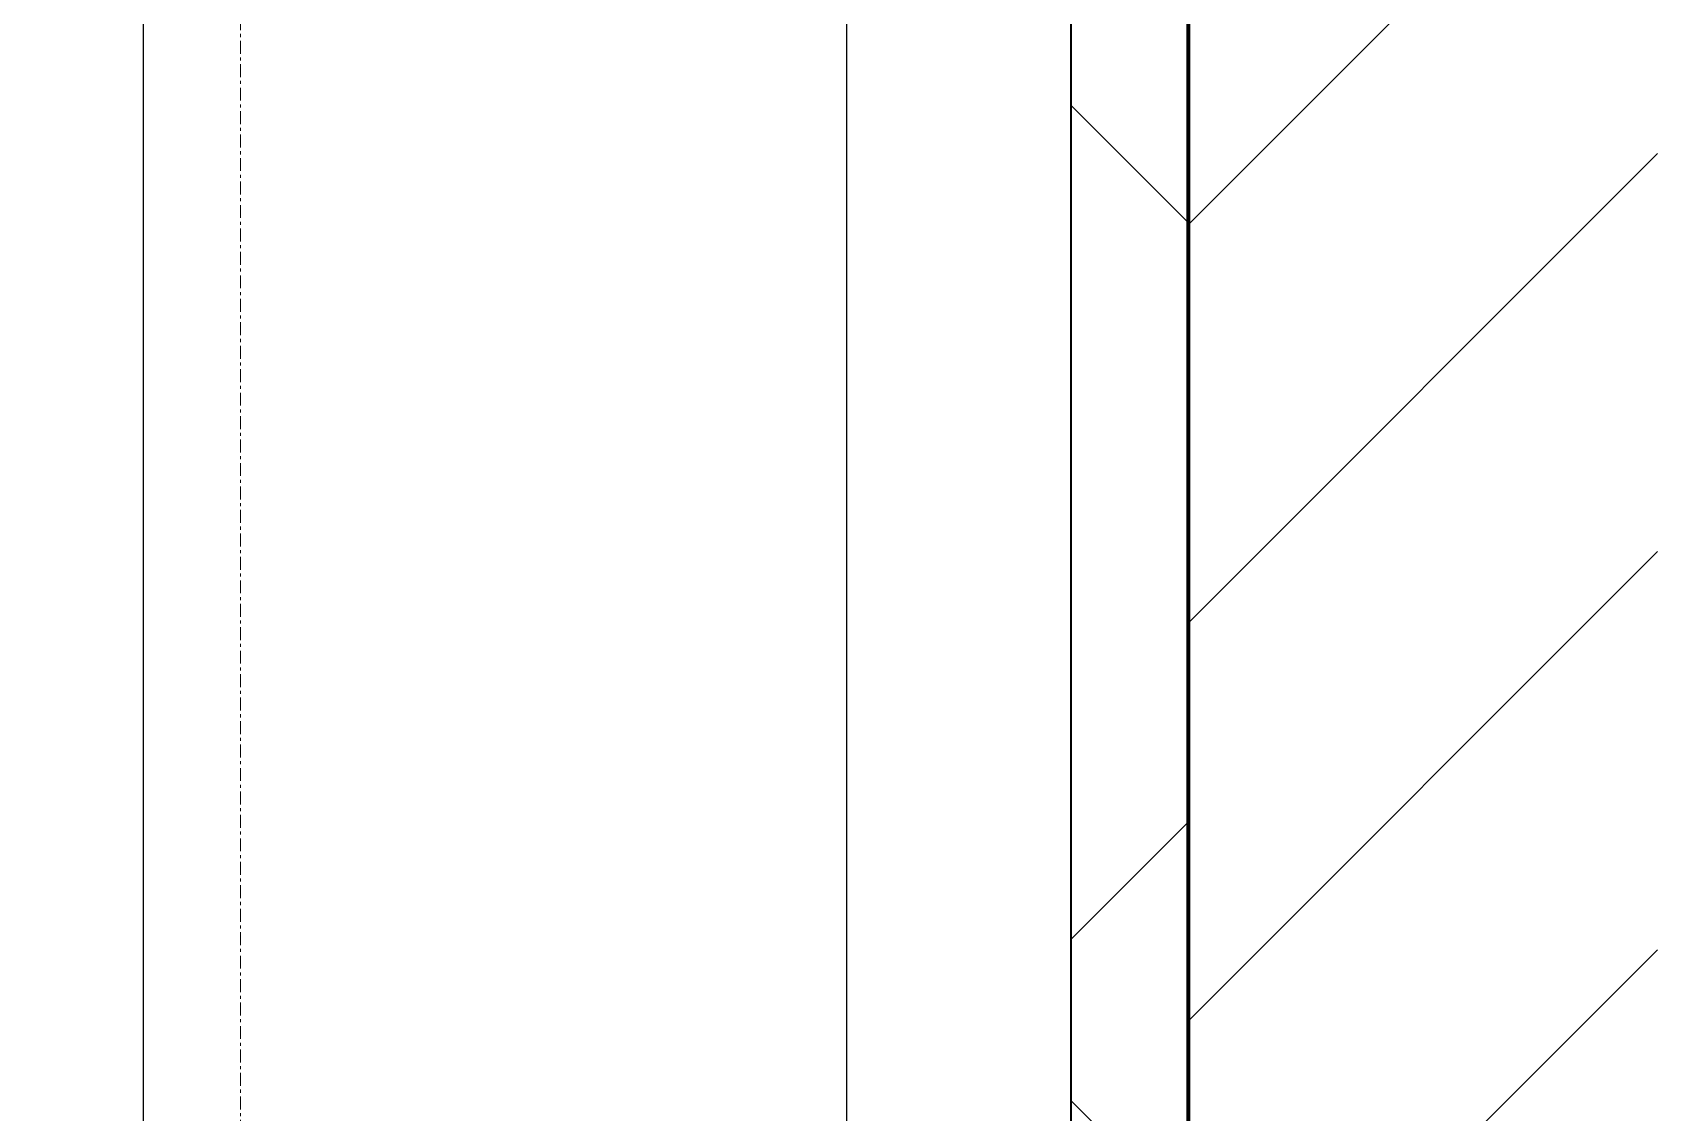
# Model space of a CAD drawing. Header units: millimetres. Extents: x -726012 to -647389, y -20772 to 18805.
# Drawn here: x -699171 to -698478, y -39 to 421 of the extents above; entities that cross this region are included whole.
import ezdxf
from ezdxf.xclip import XClip

# ---------------------------------------------------------------- set-up
doc = ezdxf.new("R2010")
doc.units = ezdxf.units.MM
doc.header["$XCLIPFRAME"] = 0
doc.linetypes.add('DPA_Grid _ Level 100', pattern=[10, 5.5, -1.6, 1.3, -1.6])
doc.layers.add('000 - WIPEOUT', color=250, linetype='Continuous')
doc.layers.add('A11_ALU.SOLID SHEET', color=2, linetype='Continuous')
for name, color, linetype, lineweight in [('A-GLAZ-CURT', 2, 'Continuous', 9), ('A-WALL', 5, 'Continuous', 35), ('A-WALL-FNSH', 2, 'Continuous', 35), ('A-WALL-PATT', 1, 'Continuous', 35), ('S-GRID', 251, 'Continuous', 9)]:
    doc.layers.add(name, color=color, linetype=linetype, lineweight=lineweight)

# ---------------------------------------------------------------- blocks, each defined once
blk = doc.blocks.new('PPLS-PP19_Custom Tile Pattern - Custom Tile Pattern-V43-4233-01 ENLARGED MULTI-PURPOSE LEVEL - REFLECTED CEILING PLAN - SHEET 4')
at = {"layer": 'A-GLAZ-CURT'}
for p, q in [((-300, 0), (300, 0)), ((300, 0), (-300, 0)), ((230.06, 0), (300, 0)), ((-300, -50), (300, -50)), ((300, -50), (-300, -50))]:
    blk.add_line(p, q, dxfattribs=at)
for points, knots in [([(171.89, 0), (176.91, 0), (193.29, 0), (201.73, 0), (208.81, 0), (213.9, 0), (241.96, 0), (266.73, 0), (281.71, 0), (291.71, 0), (296.52, 0), (297.86, 0), (298.09, 0)], [-7967.105408, -7967.105408, -7967.105408, -7967.105408, -7784.112253, -7606.717214, -7289.299508, -7042.621073, -6582.165592, -6068.460911, -5766.029927, -5566.724884, -5280.360606, -5199.253518, -5199.253518, -5199.253518, -5199.253518]), ([(300, 0), (288.22, 0), (262, 0), (230.43, 0), (219.94, 0), (219.02, 0)], [-12528.858583, -12528.858583, -12528.858583, -12528.858583, -11905.454923, -11162.864862, -10856.732305, -10856.732305, -10856.732305, -10856.732305]), ([(300, 0), (286.53, 0), (271.54, 0), (256.53, 0), (255.02, 0)], [-285.253232, -285.253232, -285.253232, -285.253232, -244.693688, -240.13228, -240.13228, -240.13228, -240.13228]), ([(284.76, 0), (284.76, 0), (285.09, 0), (287.47, 0), (293.59, 0), (297.76, 0), (300, 0)], [-4110.630118, -4110.630118, -4110.630118, -4110.630118, -4053.389046, -3959.664717, -3862.421465, -3746.95702, -3746.95702, -3746.95702, -3746.95702]), ([(297.38, 0), (295.84, 0), (291.62, 0), (285.38, 0), (284.87, 0)], [-4803.172655, -4803.172655, -4803.172655, -4803.172655, -4358.271401, -4143.037883, -4143.037883, -4143.037883, -4143.037883])]:
    blk.add_open_spline(points, degree=3, knots=knots, dxfattribs=at)
blk = doc.blocks.new('PPLS-PP19_Custom Tile Pattern - Custom Tile Pattern-V44-4233-01 ENLARGED MULTI-PURPOSE LEVEL - REFLECTED CEILING PLAN - SHEET 4')
at = {"layer": 'A-GLAZ-CURT'}
for p, q in [((-300, 0), (300, 0)), ((300, 0), (-300, 0)), ((-293.07, 0), (-275.75, 0)), ((-275.75, 0), (-293.07, 0)), ((-222.32, 0), (-205, 0)), ((-205, 0), (-222.32, 0)), ((-300, -50), (300, -50)), ((300, -50), (-300, -50))]:
    blk.add_line(p, q, dxfattribs=at)
at = {"layer": 'A-GLAZ-CURT', "flags": 128}
for points in [[(-300, 0), (-291.56, 0), (-283.3, 0), (-275.2, 0), (-267.26, 0), (-259.45, 0), (-251.77, 0), (-244.2, 0), (-236.74, 0), (-229.36, 0), (-222.06, 0), (-214.83, 0), (-207.71, 0), (-200.76, 0), (-194.02, 0), (-187.54, 0), (-181.38, 0), (-175.58, 0), (-170.25, 0), (-165.64, 0), (-162.01, 0), (-159.53, 0), (-157.46, 0), (-154.52, 0), (-149.42, 0), (-141.84, 0), (-132.81, 0), (-126.08, 0)], [(-179.49, 0), (-184.81, 0), (-190.44, 0), (-196.37, 0), (-202.58, 0), (-209.04, 0), (-215.73, 0), (-222.63, 0), (-229.72, 0), (-236.97, 0), (-244.39, 0), (-251.96, 0), (-259.67, 0), (-267.51, 0), (-275.48, 0), (-283.55, 0), (-291.73, 0), (-300, 0)], [(-125.17, 0), (-128.55, 0), (-134.16, 0), (-140.03, 0), (-145.5, 0), (-150.63, 0), (-155.53, 0), (-160.27, 0), (-164.95, 0), (-169.65, 0), (-174.47, 0), (-178.92, 0)]]:
    blk.add_lwpolyline(points, dxfattribs=at)
at = {"layer": 'A-GLAZ-CURT'}
for points, knots in [([(-300, 0), (-284.65, 0), (-236.57, 0), (-174.61, 0), (-129.95, 0), (-110.8, 0), (-99.5, 0), (-91.46, 0)], [-5323.127839, -5323.127839, -5323.127839, -5323.127839, -4502.809032, -2700.551212, -1002.059161, -460.363443, 0, 0, 0, 0]), ([(-262.92, 0), (-269.62, 0), (-281.69, 0), (-294.48, 0), (-300, 0)], [-14117.930795, -14117.930795, -14117.930795, -14117.930795, -13729.592194, -13439.944408, -13439.944408, -13439.944408, -13439.944408]), ([(-262, 0), (-262.27, 0), (-263.84, 0), (-264.9, 0), (-265.4, 0)], [-250.214202, -250.214202, -250.214202, -250.214202, -208.940337, 0, 0, 0, 0]), ([(-178.93, 0), (-190.08, 0), (-215.99, 0), (-244.83, 0), (-261.95, 0)], [-15957.921434, -15957.921434, -15957.921434, -15957.921434, -15131.813646, -14136.675886, -14136.675886, -14136.675886, -14136.675886]), ([(-137.88, 0), (-140.56, 0), (-147.66, 0), (-147.69, 0), (-158.72, 0), (-174.02, 0), (-185.59, 0), (-209.77, 0), (-232.01, 0), (-254.12, 0), (-259.77, 0), (-261.69, 0)], [-3187.727384, -3187.727384, -3187.727384, -3187.727384, -2919.378265, -2477.344047, -2237.412286, -2029.680487, -1755.085331, -1400.429864, -858.079193, -543.655514, -265.643949, -265.643949, -265.643949, -265.643949]), ([(-258.6, 0), (-257.91, 0), (-254.26, 0), (-241.25, 0), (-225.99, 0), (-213.1, 0), (-200.2, 0), (-189.67, 0), (-182.12, 0), (-179.89, 0)], [-5722.54675, -5722.54675, -5722.54675, -5722.54675, -5657.471696, -5413.335975, -5017.494783, -4832.723979, -4666.091899, -4349.945572, -4224.698943, -4224.698943, -4224.698943, -4224.698943]), ([(-133.82, 0), (-135.51, 0), (-137.8, 0), (-149.31, 0), (-162.01, 0), (-177.91, 0), (-199.46, 0), (-216.65, 0), (-231.26, 0), (-233.46, 0), (-234, 0)], [-2731.647847, -2731.647847, -2731.647847, -2731.647847, -2418.507304, -2308.929706, -2113.765672, -1763.376603, -1422.553702, -978.033455, -846.069444, -682.911962, -682.911962, -682.911962, -682.911962]), ([(-233.49, 0), (-233.44, 0), (-232.38, 0), (-230.74, 0), (-225.3, 0), (-223.63, 0)], [-455.274641, -455.274641, -455.274641, -455.274641, -440.605512, -119.536984, 0, 0, 0, 0]), ([(-223.63, 0), (-219.39, 0), (-206.17, 0), (-188.58, 0), (-169.02, 0), (-152.12, 0), (-136.84, 0), (-127.33, 0), (-124.19, 0), (-123.43, 0), (-123.28, 0)], [-5463.295695, -5463.295695, -5463.295695, -5463.295695, -5161.076232, -4739.070012, -4465.409639, -4149.119819, -3839.893365, -3647.167523, -3488.92562, -3439.852845, -3439.852845, -3439.852845, -3439.852845]), ([(-96.62, 0), (-107.72, 0), (-132.83, 0), (-163.02, 0), (-178.92, 0)], [-18379.559514, -18379.559514, -18379.559514, -18379.559514, -17136.203329, -15958.17956, -15958.17956, -15958.17956, -15958.17956]), ([(-177.81, 0), (-174.4, 0), (-167.57, 0), (-158.7, 0), (-157.22, 0)], [-4186.292589, -4186.292589, -4186.292589, -4186.292589, -4000.813434, -3840.635403, -3840.635403, -3840.635403, -3840.635403]), ([(-152.35, 0), (-151.03, 0), (-147.71, 0), (-143.57, 0), (-138.62, 0)], [-3494.978217, -3494.978217, -3494.978217, -3494.978217, -3371.022232, -3227.460399, -3227.460399, -3227.460399, -3227.460399]), ([(-118.78, 0), (-121.86, 0), (-126.28, 0), (-136.96, 0), (-147.46, 0), (-150.03, 0), (-150.57, 0)], [-5938.474035, -5938.474035, -5938.474035, -5938.474035, -5700.061948, -5508.838257, -5298.784692, -5196.16478, -5196.16478, -5196.16478, -5196.16478]), ([(-150.34, 0), (-150.07, 0), (-147.75, 0), (-142.6, 0), (-127.26, 0), (-107.3, 0), (-90.42, 0), (-75.26, 0), (-68.41, 0), (-65.12, 0), (-63.63, 0)], [-4948.728362, -4948.728362, -4948.728362, -4948.728362, -4883.323924, -4440.880425, -4054.690705, -3793.097032, -3402.597032, -3144.956779, -3050.982048, -2969.237017, -2969.237017, -2969.237017, -2969.237017]), ([(-26.75, 0), (-27.82, 0), (-36.18, 0), (-53.55, 0), (-78.2, 0), (-110.94, 0), (-130.52, 0), (-147.74, 0), (-149.07, 0)], [-8718.362214, -8718.362214, -8718.362214, -8718.362214, -8532.293389, -8073.216054, -7508.296369, -7004.680444, -6449.282163, -6277.220794, -6277.220794, -6277.220794, -6277.220794]), ([(-148.23, 0), (-146.94, 0), (-140.15, 0), (-137.28, 0), (-133.93, 0), (-128.78, 0), (-126.5, 0)], [-6162.058746, -6162.058746, -6162.058746, -6162.058746, -6017.569127, -5560.701257, -5364.112219, -5231.017328, -5231.017328, -5231.017328, -5231.017328]), ([(-86.16, 0), (-91.37, 0), (-104.13, 0), (-122.65, 0), (-139.03, 0), (-146.11, 0), (-146.95, 0)], [-1681.3698, -1681.3698, -1681.3698, -1681.3698, -1374.161226, -945.742622, -741.901385, -489.130243, -489.130243, -489.130243, -489.130243]), ([(-146.69, 0), (-146.59, 0), (-145.49, 0), (-135.69, 0), (-128.29, 0), (-125.15, 0)], [-420.34245, -420.34245, -420.34245, -420.34245, -406.956646, -290.263673, 0, 0, 0, 0]), ([(-127.41, 0), (-131.63, 0), (-133.16, 0), (-134.09, 0), (-134.15, 0)], [-8540.990293, -8540.990293, -8540.990293, -8540.990293, -8266.114998, -8246.473386, -8246.473386, -8246.473386, -8246.473386]), ([(-134.15, 0), (-133.32, 0), (-130.31, 0), (-118.2, 0), (-103.41, 0), (-96.38, 0)], [-7657.439573, -7657.439573, -7657.439573, -7657.439573, -7293.749979, -6839.55839, -6332.113493, -6332.113493, -6332.113493, -6332.113493]), ([(-120.13, 0), (-120.14, 0), (-120.24, 0), (-121.3, 0), (-129.25, 0), (-133.82, 0)], [-2933.992132, -2933.992132, -2933.992132, -2933.992132, -2920.575025, -2840.280255, -2731.647847, -2731.647847, -2731.647847, -2731.647847]), ([(-113.43, 0), (-113.44, 0), (-113.96, 0), (-119.73, 0), (-125.43, 0), (-127.03, 0), (-127.41, 0)], [-328.499627, -328.499627, -328.499627, -328.499627, -282.672656, -98.539552, -24.539552, 0, 0, 0, 0]), ([(-126.5, 0), (-122.44, 0), (-108.71, 0), (-86.68, 0), (-63.44, 0), (-54.4, 0), (-48.53, 0), (-30.79, 0), (-18.03, 0), (8.61, 0), (15.02, 0), (22.91, 0), (31, 0), (39.04, 0), (51.19, 0), (58.74, 0), (61.34, 0), (61.45, 0)], [-5231.017328, -5231.017328, -5231.017328, -5231.017328, -4994.692869, -4542.524482, -4008.285538, -3689.699207, -3546.54457, -3315.260113, -2864.387349, -2439.246196, -2084.094819, -1956.422387, -1818.904206, -1645.594513, -1443.202566, -1228.752106, -1120.932285, -1120.932285, -1120.932285, -1120.932285]), ([(-125.15, 0), (-124.93, 0), (-121.96, 0), (-113.01, 0), (-102.71, 0), (-97.71, 0), (-95.9, 0)], [-3362.7396, -3362.7396, -3362.7396, -3362.7396, -3342.215224, -3074.362186, -2902.289527, -2804.576512, -2804.576512, -2804.576512, -2804.576512]), ([(-122.08, 0), (-122.01, 0), (-121.69, 0), (-121.2, 0), (-120.88, 0)], [-3136.336417, -3136.336417, -3136.336417, -3136.336417, -3110.304437, -3035.164275, -3035.164275, -3035.164275, -3035.164275]), ([(-36.33, 0), (-36.43, 0), (-37.27, 0), (-45.02, 0), (-46.13, 0), (-60.59, 0), (-81.23, 0), (-99.51, 0), (-114.02, 0), (-117.28, 0), (-118.78, 0)], [-1855.773136, -1855.773136, -1855.773136, -1855.773136, -1810.870157, -1672.078046, -1405.135169, -1060.00838, -740.068933, -229.489605, -116.330425, 0, 0, 0, 0]), ([(-117.74, 0), (-117.19, 0), (-114.78, 0), (-113.43, 0), (-113.43, 0)], [-821.249067, -821.249067, -821.249067, -821.249067, -394.672656, -330.879064, -330.879064, -330.879064, -330.879064]), ([(-36.62, 0), (-36.62, 0), (-40.35, 0), (-44.32, 0), (-58.97, 0), (-85.2, 0), (-107.61, 0), (-116.56, 0), (-117.56, 0)], [-4069.478503, -4069.478503, -4069.478503, -4069.478503, -3858.647035, -3538.256648, -2842.901703, -2193.204658, -1433.981041, -985.49888, -985.49888, -985.49888, -985.49888]), ([(-115.82, 0), (-114.96, 0), (-110.49, 0), (-101.61, 0), (-96.38, 0)], [-5724.064692, -5724.064692, -5724.064692, -5724.064692, -5430.283136, -5115.12164, -5115.12164, -5115.12164, -5115.12164]), ([(-12.9, 0), (-17.82, 0), (-26.91, 0), (-40, 0), (-56.24, 0), (-75.59, 0), (-94, 0), (-112.01, 0), (-114.94, 0), (-115.63, 0)], [-2425.81217, -2425.81217, -2425.81217, -2425.81217, -2125.455881, -1792.521578, -1466.981642, -1208.454564, -789.402658, -501.969187, -243.577221, -243.577221, -243.577221, -243.577221]), ([(-95.92, 0), (-95.87, 0), (-90.74, 0), (-71.33, 0), (-43.74, 0), (-21.28, 0), (-13.68, 0)], [-5106.009548, -5106.009548, -5106.009548, -5106.009548, -5103.229623, -4799.173296, -4065.652676, -3653.658314, -3653.658314, -3653.658314, -3653.658314]), ([(-72.93, 0), (-75.51, 0), (-82.67, 0), (-91.21, 0), (-95.9, 0)], [-19442.345229, -19442.345229, -19442.345229, -19442.345229, -18935.241197, -18406.693516, -18406.693516, -18406.693516, -18406.693516]), ([(-95.88, 0), (-94.74, 0), (-86.54, 0), (-74.02, 0), (-62.74, 0), (-60.36, 0), (-59.97, 0)], [-6320.242227, -6320.242227, -6320.242227, -6320.242227, -6236.997189, -5713.340575, -5140.470607, -5006.787413, -5006.787413, -5006.787413, -5006.787413]), ([(-95.78, 0), (-92.12, 0), (-83.23, 0), (-71.67, 0), (-65.93, 0), (-65.07, 0)], [-2802.283, -2802.283, -2802.283, -2802.283, -2605.247022, -2322.099534, -2241.8264, -2241.8264, -2241.8264, -2241.8264]), ([(-91.46, 0), (-90.09, 0), (-84.7, 0), (-77.43, 0), (-72.73, 0), (-72.64, 0), (-72.64, 0)], [-19832.387487, -19832.387487, -19832.387487, -19832.387487, -19753.885894, -19541.04734, -19478.625389, -19471.062469, -19471.062469, -19471.062469, -19471.062469]), ([(-63.96, 0), (-64.13, 0), (-72.5, 0), (-80.63, 0), (-86.16, 0)], [-2171.769325, -2171.769325, -2171.769325, -2171.769325, -2007.031671, -1681.3698, -1681.3698, -1681.3698, -1681.3698]), ([(-29.03, 0), (-33.97, 0), (-43.74, 0), (-56.37, 0), (-71.66, 0), (-77.83, 0), (-82.66, 0), (-83.28, 0), (-83.28, 0)], [-2680.714891, -2680.714891, -2680.714891, -2680.714891, -2413.671296, -2161.752162, -2006.592567, -1646.621388, -1424.436217, -1393.971743, -1393.971743, -1393.971743, -1393.971743]), ([(-83.28, 0), (-83.28, 0), (-82.91, 0), (-76.14, 0), (-62.97, 0), (-48.14, 0), (-36.49, 0), (-33.57, 0), (-29.94, 0), (-28.57, 0)], [-1393.4169, -1393.4169, -1393.4169, -1393.4169, -1353.722004, -1274.333717, -1073.56893, -651.549973, -296.515819, -83.513472, 0, 0, 0, 0]), ([(-66.39, 0), (-66.39, 0), (-63.63, 0), (-53.63, 0), (-34.42, 0), (-29.82, 0), (-29.19, 0)], [-2493.31794, -2493.31794, -2493.31794, -2493.31794, -2315.303971, -1809.437387, -963.711516, -666.19313, -666.19313, -666.19313, -666.19313]), ([(31.18, 0), (25.97, 0), (11.99, 0), (-16.92, 0), (-47.42, 0), (-65.77, 0), (-66.37, 0), (-66.38, 0)], [-4496.803627, -4496.803627, -4496.803627, -4496.803627, -4222.080604, -3745.412743, -2981.410125, -2542.574734, -2498.224237, -2498.224237, -2498.224237, -2498.224237]), ([(-63.63, 0), (-61.49, 0), (-57.39, 0), (-54.49, 0), (-45.2, 0), (-40.79, 0), (-40.46, 0), (-40.44, 0)], [-2969.237017, -2969.237017, -2969.237017, -2969.237017, -2851.217951, -2734.127174, -2474.780881, -2410.990208, -2350.645972, -2350.645972, -2350.645972, -2350.645972]), ([(-58.83, 0), (-58.37, 0), (-57.29, 0), (-54.23, 0), (-46.33, 0), (-42.62, 0), (-41.76, 0)], [-4859.52896, -4859.52896, -4859.52896, -4859.52896, -4680.891996, -4469.85053, -4321.566175, -4270.495146, -4270.495146, -4270.495146, -4270.495146]), ([(-51.83, 0), (-51.83, 0), (-51.78, 0), (-47.4, 0), (-46.01, 0), (-40.22, 0), (-36.78, 0)], [-632.814994, -632.814994, -632.814994, -632.814994, -627.965721, -508.377888, -260.442412, 0, 0, 0, 0]), ([(70.19, 0), (65.03, 0), (53.52, 0), (37, 0), (24.07, 0), (12.82, 0), (-2.9, 0), (-20.62, 0), (-32.81, 0), (-44.85, 0), (-51.43, 0), (-51.79, 0)], [-2950.589685, -2950.589685, -2950.589685, -2950.589685, -2634.532728, -2313.748533, -2106.613311, -1925.670641, -1617.263037, -1290.787923, -1039.307308, -819.71621, -644.910881, -644.910881, -644.910881, -644.910881]), ([(-41.76, 0), (-39.9, 0), (-37.72, 0), (-36.92, 0), (-36.77, 0)], [-4270.495146, -4270.495146, -4270.495146, -4270.495146, -4161.040818, -4106.245333, -4106.245333, -4106.245333, -4106.245333]), ([(-36.78, 0), (-32.43, 0), (-24.49, 0), (-15.99, 0), (-12.88, 0)], [-6191.144455, -6191.144455, -6191.144455, -6191.144455, -5862.463379, -5679.590386, -5679.590386, -5679.590386, -5679.590386]), ([(-36.29, 0), (-36.29, 0), (-34.66, 0), (-28.88, 0), (-26.95, 0), (-26.54, 0)], [-9150.272121, -9150.272121, -9150.272121, -9150.272121, -9057.163041, -8919.836787, -8834.607043, -8834.607043, -8834.607043, -8834.607043]), ([(30.82, 0), (29.27, 0), (20.14, 0), (3.54, 0), (-16.58, 0), (-34.76, 0), (-36.04, 0)], [-10462.034656, -10462.034656, -10462.034656, -10462.034656, -10363.088938, -9884.23066, -9424.652049, -9182.880979, -9182.880979, -9182.880979, -9182.880979]), ([(-33.34, 0), (-33.34, 0), (-32.93, 0), (-31.16, 0), (-30.52, 0)], [-2415.024266, -2415.024266, -2415.024266, -2415.024266, -2357.633367, -2323.618664, -2323.618664, -2323.618664, -2323.618664]), ([(-12.88, 0), (-14.74, 0), (-22.09, 0), (-30.57, 0), (-31.82, 0), (-32, 0)], [-3093.201556, -3093.201556, -3093.201556, -3093.201556, -2994.501669, -2698.150104, -2614.070998, -2614.070998, -2614.070998, -2614.070998]), ([(-30.76, 0), (-30.73, 0), (-29.99, 0), (-23.47, 0), (-15.75, 0), (-15.19, 0)], [-54176.191683, -54176.191683, -54176.191683, -54176.191683, -54157.274271, -53749.15266, -53717.791567, -53717.791567, -53717.791567, -53717.791567]), ([(-30.52, 0), (-27.11, 0), (-17.83, 0), (5.99, 0), (22.06, 0), (37.44, 0), (45.92, 0), (57.76, 0), (64.47, 0), (72.74, 0), (75.22, 0), (76.03, 0), (76.21, 0)], [-2323.618664, -2323.618664, -2323.618664, -2323.618664, -2142.497158, -1716.209403, -1206.526904, -1089.329421, -901.315459, -753.071572, -495.328968, -421.953223, -334.951786, -290.452333, -290.452333, -290.452333, -290.452333]), ([(-13, 0), (-14.35, 0), (-17.68, 0), (-25.97, 0), (-29.52, 0), (-30.21, 0)], [-55207.591944, -55207.591944, -55207.591944, -55207.591944, -54789.006179, -54461.685999, -54290.791712, -54290.791712, -54290.791712, -54290.791712]), ([(-12.97, 0), (-14.27, 0), (-19.49, 0), (-24.92, 0), (-29.03, 0)], [-2978.572101, -2978.572101, -2978.572101, -2978.572101, -2903.012179, -2680.714891, -2680.714891, -2680.714891, -2680.714891]), ([(-28.98, 0), (-28.66, 0), (-27.39, 0), (-24.45, 0), (-22.56, 0)], [-166.548282, -166.548282, -166.548282, -166.548282, -102.06493, 0, 0, 0, 0]), ([(-28.57, 0), (-26.93, 0), (-20.73, 0), (-16.16, 0), (-12.88, 0)], [-5361.429781, -5361.429781, -5361.429781, -5361.429781, -5261.36855, -5071.074491, -5071.074491, -5071.074491, -5071.074491]), ([(-22.56, 0), (-20.27, 0), (-17.03, 0), (-11.36, 0), (-7.66, 0), (-6.6, 0), (-6.44, 0)], [-56468.192263, -56468.192263, -56468.192263, -56468.192263, -56344.022017, -56303.229861, -56166.290093, -56124.392176, -56124.392176, -56124.392176, -56124.392176]), ([(8.33, 0), (8.19, 0), (7.18, 0), (1.11, 0), (-7.62, 0), (-12.87, 0)], [-3574.286521, -3574.286521, -3574.286521, -3574.286521, -3526.962355, -3285.499107, -2980.377246, -2980.377246, -2980.377246, -2980.377246]), ([(-12.86, 0), (-11.96, 0), (-5.52, 0), (4.23, 0), (9.64, 0), (10.14, 0), (10.18, 0)], [-3638.817719, -3638.817719, -3638.817719, -3638.817719, -3589.737505, -3285.047089, -3066.359526, -3044.715262, -3044.715262, -3044.715262, -3044.715262]), ([(-12.76, 0), (-8.93, 0), (9.67, 0), (38.1, 0), (60.36, 0), (69.75, 0)], [-454.035567, -454.035567, -454.035567, -454.035567, -429.606584, -390.253598, -361.643964, -361.643964, -361.643964, -361.643964]), ([(-12.66, 0), (-6.97, 0), (12.49, 0), (43.36, 0), (70.92, 0), (82.12, 0), (83.66, 0)], [-5675.215751, -5675.215751, -5675.215751, -5675.215751, -5340.621928, -4573.028122, -4094.177415, -3869.465285, -3869.465285, -3869.465285, -3869.465285]), ([(70.18, 0), (65.78, 0), (55.62, 0), (39.61, 0), (24.74, 0), (4.72, 0), (-8.18, 0), (-12.6, 0)], [-4637.190869, -4637.190869, -4637.190869, -4637.190869, -4326.416877, -4098.545751, -3766.694881, -3333.063701, -3098.158219, -3098.158219, -3098.158219, -3098.158219]), ([(-12.5, 0), (-12.27, 0), (-7.43, 0), (2.08, 0), (13.15, 0), (21.24, 0), (24.62, 0), (24.72, 0), (24.72, 0)], [-5063.572571, -5063.572571, -5063.572571, -5063.572571, -5050.479954, -4785.90057, -4596.498881, -4445.288762, -4384.376941, -4376.041937, -4376.041937, -4376.041937, -4376.041937]), ([(9.32, 0), (9.08, 0), (7.65, 0), (2.57, 0), (-6.16, 0), (-11.04, 0), (-12.41, 0)], [-2922.926651, -2922.926651, -2922.926651, -2922.926651, -2882.788014, -2720.818881, -2518.50168, -2435.772209, -2435.772209, -2435.772209, -2435.772209]), ([(-6.54, 0), (-6.73, 0), (-7.2, 0), (-7.6, 0), (-7.79, 0)], [-56009.792147, -56009.792147, -56009.792147, -56009.792147, -55949.290093, -55895.192118, -55895.192118, -55895.192118, -55895.192118]), ([(-2.63, 0), (-2.47, 0), (-1.22, 0), (4.92, 0), (15.97, 0), (22.54, 0), (24.49, 0)], [-226.825321, -226.825321, -226.825321, -226.825321, -220.269177, -206.416616, -198.214427, -187.717507, -187.717507, -187.717507, -187.717507]), ([(103.09, 0), (101.08, 0), (86.31, 0), (63.34, 0), (35.84, 0), (12, 0), (3.08, 0), (-1.67, 0), (-2.25, 0)], [-375.435014, -375.435014, -375.435014, -375.435014, -369.147452, -330.153101, -307.516438, -285.83788, -246.234814, -234.646884, -234.646884, -234.646884, -234.646884]), ([(24.69, 0), (24.54, 0), (20.99, 0), (15.48, 0), (10.8, 0), (9.63, 0)], [-4368.572414, -4368.572414, -4368.572414, -4368.572414, -4306.476363, -4080.000647, -3772.857994, -3772.857994, -3772.857994, -3772.857994]), ([(18.16, 0), (19.15, 0), (24.25, 0), (25.66, 0), (26.12, 0)], [-5700.113719, -5700.113719, -5700.113719, -5700.113719, -5554.232259, -5302.431367, -5302.431367, -5302.431367, -5302.431367]), ([(69.84, 0), (67.49, 0), (61.19, 0), (51.85, 0), (43.81, 0), (29.53, 0), (20.67, 0), (18.85, 0), (18.16, 0)], [-6861.970004, -6861.970004, -6861.970004, -6861.970004, -6738.82075, -6548.303034, -6314.283804, -6135.05769, -5972.647715, -5832.674503, -5832.674503, -5832.674503, -5832.674503]), ([(27.44, 0), (27.9, 0), (29.54, 0), (38.07, 0), (53.39, 0), (71.67, 0), (84.83, 0), (86.01, 0), (92.51, 0), (94.33, 0)], [-5037.309798, -5037.309798, -5037.309798, -5037.309798, -4887.603822, -4705.298446, -4353.683244, -3960.84581, -3759.045785, -3336.541051, -2783.776468, -2783.776468, -2783.776468, -2783.776468]), ([(27.89, 0), (29.09, 0), (33.4, 0), (48.37, 0), (61.43, 0), (69.15, 0), (69.85, 0)], [-147.777612, -147.777612, -147.777612, -147.777612, -135.792042, -118.513713, -97.899267, -95.855748, -95.855748, -95.855748, -95.855748]), ([(53.18, 0), (53.06, 0), (52.22, 0), (44.99, 0), (36.46, 0), (30.82, 0)], [-622.740158, -622.740158, -622.740158, -622.740158, -566.066452, -360.610861, 0, 0, 0, 0]), ([(136.44, 0), (121.66, 0), (86.93, 0), (51.16, 0), (31.18, 0)], [-106.750556, -106.750556, -106.750556, -106.750556, -59.610984, 0, 0, 0, 0]), ([(70.09, 0), (69.74, 0), (64.8, 0), (57.82, 0), (46.51, 0), (41.18, 0), (36.02, 0), (35.54, 0), (35.54, 0)], [-358.877847, -358.877847, -358.877847, -358.877847, -357.622665, -341.267687, -334.000314, -326.15566, -319.318397, -317.489778, -317.489778, -317.489778, -317.489778]), ([(36.29, 0), (37.77, 0), (48.82, 0), (64.79, 0), (95.91, 0), (124.45, 0), (132.42, 0), (134.6, 0)], [-314.598523, -314.598523, -314.598523, -314.598523, -305.899624, -287.17622, -249.500363, -194.761443, -152.241002, -152.241002, -152.241002, -152.241002]), ([(61.47, 0), (61.47, 0), (61.21, 0), (54.61, 0), (53.71, 0), (53.56, 0)], [-1113.311073, -1113.311073, -1113.311073, -1113.311073, -1096.402191, -891.204116, -747.28819, -747.28819, -747.28819, -747.28819]), ([(70.15, 0), (75.05, 0), (98, 0), (120.63, 0), (138.28, 0), (138.53, 0)], [-361.243009, -361.243009, -361.243009, -361.243009, -346.313304, -291.370682, -290.5735, -290.5735, -290.5735, -290.5735]), ([(152.49, 0), (149.18, 0), (137.03, 0), (110.06, 0), (82.19, 0), (70.15, 0)], [-484.335931, -484.335931, -484.335931, -484.335931, -458.593899, -401.860199, -358.945764, -358.945764, -358.945764, -358.945764]), ([(70.15, 0), (81.03, 0), (101.17, 0), (116.36, 0), (128.63, 0), (128.95, 0)], [-95.566411, -95.566411, -95.566411, -95.566411, -63.759246, -39.050993, -35.895543, -35.895543, -35.895543, -35.895543]), ([(114.39, 0), (114.2, 0), (112.08, 0), (105.42, 0), (92.38, 0), (85.59, 0), (76.22, 0), (71.25, 0), (70.17, 0)], [-8148.58938, -8148.58938, -8148.58938, -8148.58938, -8105.191388, -7723.759874, -7531.75727, -7135.649961, -6924.452779, -6867.582369, -6867.582369, -6867.582369, -6867.582369]), ([(76.22, 0), (75.58, 0), (73.64, 0), (71.05, 0), (70.61, 0)], [-193.634889, -193.634889, -193.634889, -193.634889, -31.537676, 0, 0, 0, 0]), ([(94.4, 0), (94.4, 0), (94.64, 0), (99.11, 0), (108.97, 0), (120.79, 0), (139.94, 0), (163.31, 0), (185.23, 0), (193.62, 0), (194.69, 0), (194.79, 0)], [-2348.345796, -2348.345796, -2348.345796, -2348.345796, -2310.419338, -2233.599744, -2052.234781, -1843.028543, -1530.39897, -1095.004608, -529.74427, -295.064701, -265.121568, -265.121568, -265.121568, -265.121568]), ([(129.02, 0), (129.02, 0), (124.41, 0), (122.35, 0), (114.96, 0), (108.04, 0), (103.09, 0)], [-35.386604, -35.386604, -35.386604, -35.386604, -31.430235, -22.807238, -15.488593, 0, 0, 0, 0]), ([(152.98, 0), (152.7, 0), (149.33, 0), (143.29, 0), (134.04, 0), (126.24, 0), (118.6, 0), (114.23, 0), (111.98, 0), (105.66, 0), (105.23, 0), (105.23, 0)], [-10121.405756, -10121.405756, -10121.405756, -10121.405756, -10098.273015, -9847.788484, -9677.714971, -9567.007022, -9453.21225, -9220.200448, -9012.77275, -8966.157302, -8929.495943, -8929.495943, -8929.495943, -8929.495943]), ([(105.26, 0), (105.52, 0), (111.01, 0), (112.65, 0), (113.59, 0)], [-8920.561005, -8920.561005, -8920.561005, -8920.561005, -8814.835624, -8577.462505, -8577.462505, -8577.462505, -8577.462505]), ([(128.58, 0), (128.8, 0), (130.16, 0), (138.8, 0), (147.95, 0), (152.56, 0)], [-633.326174, -633.326174, -633.326174, -633.326174, -627.736123, -618.981161, -603.66234, -603.66234, -603.66234, -603.66234]), ([(137.1, 0), (136, 0), (133.64, 0), (129.87, 0), (129.11, 0)], [-670.405967, -670.405967, -670.405967, -670.405967, -651.020627, -640.742133, -640.742133, -640.742133, -640.742133])]:
    blk.add_open_spline(points, degree=3, knots=knots, dxfattribs=at)
for points in [[(-39.84, 0), (-39.08, 0), (-38.11, 0), (-37.36, 0)], [(-15.19, 0), (-14.74, 0), (-13.96, 0), (-12.92, 0)], [(24.49, 0), (25.23, 0), (25.72, 0), (26.04, 0)], [(76.63, 0), (75, 0), (73.04, 0), (70.96, 0)], [(80.35, 0), (79.57, 0), (78.27, 0), (76.63, 0)], [(84.06, 0), (83.48, 0), (82.41, 0), (81.72, 0)]]:
    blk.add_open_spline(points, degree=3, dxfattribs=at)
blk = doc.blocks.new('*U885')
at = {"layer": 'A-GLAZ-CURT', "rotation": 90}
for name, p in [('PPLS-PP19_Custom Tile Pattern - Custom Tile Pattern-V44-4233-01 ENLARGED MULTI-PURPOSE LEVEL - REFLECTED CEILING PLAN - SHEET 4', (-22445.85, 7820.41)), ('PPLS-PP19_Custom Tile Pattern - Custom Tile Pattern-V43-4233-01 ENLARGED MULTI-PURPOSE LEVEL - REFLECTED CEILING PLAN - SHEET 4', (-22445.85, 7220.41))]:
    blk.add_blockref(name, p, dxfattribs=at)
blk = doc.blocks.new('*U1257')
at = {"color": 3}
blk.add_wipeout([(-875, -8250), (875, -8250), (875, -8550), (-875, -8550)], dxfattribs=at).dxf.layer = '000 - WIPEOUT'
at = {"layer": 'A11_ALU.SOLID SHEET', "color": 0, "linetype": 'ByBlock'}
blk.add_lwpolyline([(-875, -8550), (875, -8550), (875, -8250), (-875, -8250)], close=True, dxfattribs=at)
blk = doc.blocks.new('*U1287')
blk.add_lwpolyline([(21173.36, -580), (28210, -580), (28210, -6849.96), (45954.15, -6849.96), (45954.15, 600), (82995.06, 600), (83086.47, 650), (90052, 650), (90392, 990), (103159.16, 990), (103159.16, 4990), (21173.36, 4990), (21173.36, 3485.45), (21203.36, 3485.45), (21203.36, 925.54), (21173.36, 925.54), (21173.36, -580)])
at = {"layer": 'A11_ALU.SOLID SHEET', "color": 0, "linetype": 'ByBlock', "rotation": 90}
blk.add_blockref('*U1257', (37308.5, -3610), dxfattribs=at)
blk = doc.blocks.new('*U1069')
at = {"layer": 'S-GRID', "linetype": 'DPA_Grid _ Level 100'}
blk.add_line((-22800, -12746.5), (-22800, 25446.83), dxfattribs=at)

msp = doc.modelspace()

# ---------------------------------------------------------------- hatches: boundary and pattern name
at = {"layer": 'A-WALL-PATT', "lineweight": 9}
h = msp.add_hatch(dxfattribs=at)
h.set_pattern_fill('FP_3', color=256, style=0, pattern_type=2)
h.set_pattern_definition([(45, (0, 0), (-212.13203, 212.13203), []), (135, (0, 0), (-212.13203, -212.13203), [])])
h.paths.add_polyline_path([(-698678.22, -3320.94), (-698678.22, 4179.02), (-698728.22, 4179.02), (-698728.22, -3320.94)])
h = msp.add_hatch(dxfattribs=at)
h.set_pattern_fill('FP_2', color=256, style=0, pattern_type=2)
h.set_pattern_definition([(45, (0, 0), (-84.852814, 84.852814), [])])
h.paths.add_polyline_path([(-698678.22, -4540.98), (-698478.22, -4540.98), (-698478.22, 4129.02), (-698678.22, 4129.02), (-698678.22, -4217.27)])

# ---------------------------------------------------------------- linework, layer by layer
at = {"layer": 'A-WALL', "color": 7, "lineweight": 70}
msp.add_line((-698678.22, -3320.94), (-698678.22, 4129.02), dxfattribs=at)
at = {"layer": 'A-WALL-FNSH', "color": 250}
for p, q in [((-698728.22, -3270.94), (-698728.22, 4179.02)), ((-698678.22, 4129.02), (-698678.22, -3320.94))]:
    msp.add_line(p, q, dxfattribs=at)

# ---------------------------------------------------------------- block references
msp.add_blockref('*U885', (-676282.37, -7541.39))

# ---------------------------------------------------------------- next in the draw order: block references
at = {"layer": 'A11_ALU.SOLID SHEET'}
ref = msp.add_blockref('*U1287', (-744682.37, 3579.02), dxfattribs=at)
XClip(ref).set_block_clipping_path([(22516.8245944298, -23612.0000696909), (92487.8891097467, 7199.9972603897)])

# ---------------------------------------------------------------- next in the draw order: block references
msp.add_blockref('*U1069', (-676282.37, -7541.39))

doc.saveas('drawing.dxf')
